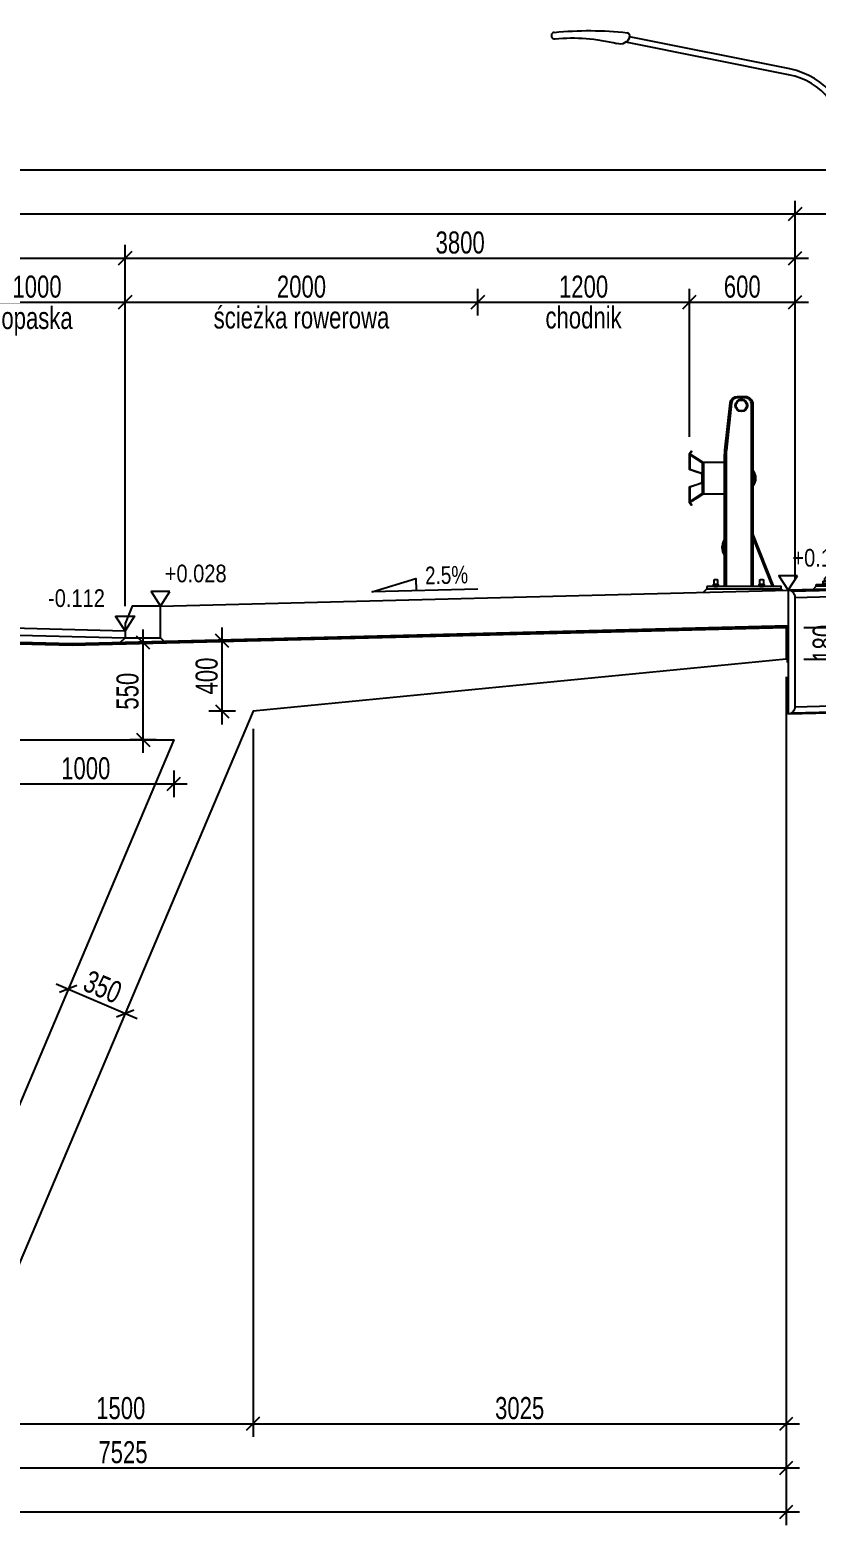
# Model space of a CAD drawing. Header units: metres. Extents: x -15 to 43, y -82 to 57.
# Drawn here: x 3.96 to 8.42, y -50.18 to -41.71 of the extents above; entities that cross this region are included whole.
import ezdxf
from ezdxf.enums import TextEntityAlignment as Align

# ---------------------------------------------------------------- set-up
doc = ezdxf.new("R2010")
doc.units = ezdxf.units.M
doc.header["$MEASUREMENT"] = 0
doc.linetypes.add('HIDDEN', pattern=[0.375, 0.25, -0.125])
for name, color, linetype in [('AII_M_bariery', 8, 'Continuous'), ('AII_M_izolacja', 8, 'Continuous'), ('AII_M_konstrukcja beton', 3, 'Continuous'), ('AII_M_krawężnik', 9, 'Continuous'), ('AII_M_nawierzchnia', 9, 'Continuous'), ('AII_M_wymiary', 9, 'Continuous'), ('AII_M_wyposażenie', 8, 'Continuous')]:
    doc.layers.add(name, color=color, linetype=linetype)
doc.layers.add('AII_M_koty wysokościowe', color=1, linetype='Continuous', lineweight=18)
doc.styles.add('AII_norm.', font='CDMSIMPL.shx', dxfattribs={"width": 0.75, "bigfont": 'CDMBIGPL.shx'})
doc.styles.add('CDMSTYLE', font='CDMSIMPL.shx', dxfattribs={"width": 0.7, "bigfont": 'CDMBIGPL.shx'})
doc.dimstyles.new('A2_M50MM', dxfattribs={"dimscale": 0.05, "dimtxt": 2.5, "dimasz": 1.5, "dimexe": 1.5, "dimexo": 2, "dimgap": 0.5, "dimtad": 1, "dimdec": 0, "dimlfac": 1000, "dimrnd": 5, "dimzin": 9, "dimtxsty": 'AII_norm.', "dimblk": 'OBLIQUE', "dimcen": 2.5, "dimdle": 1.5, "dimclrd": 256, "dimclre": 256, "dimclrt": 1, "dimadec": 1, "dimazin": 2, "dimtfac": 1, "dimtdec": 0, "dimtix": 1, "dimtmove": 1, "dimatfit": 3, "dimfxl": 1, "dimtvp": 1, "dimtfillclr": 256, "dimtolj": 1, "dimtzin": 0, "dimarcsym": 0})

# ---------------------------------------------------------------- blocks, each defined once
blk = doc.blocks.new('Deska_0.7')
at = {"layer": 'AII_M_wyposażenie', "color": 0, "linetype": 'ByBlock', "lineweight": -2}
blk.add_lwpolyline([(0, 0), (0, -0.7, 0.414214), (0.04, -0.66), (0.04, -0.04, 0.414214)], format="xyb", close=True, dxfattribs=at)
blk = doc.blocks.new('Barieroporęcz_1.1')
at = {"layer": 'AII_M_bariery', "color": 0, "linetype": 'ByBlock', "lineweight": -2}
for p, q in [((-0.23, 0.5366), (-0.23, 0.7166)), ((-0.23, 0.7166), (-0.11, 0.7166)), ((-0.11, 0.7166), (-0.11, 0.5366)), ((0.0522, 0.6687), (0.05, 0.6666)), ((-0.11, 0.5366), (-0.23, 0.5366)), ((-0.1122, 0.2751), (-0.11, 0.273)), ((0.17, 0.013), (0.05, 0.313)), ((0.1614, 0.013), (0.05, 0.2915)), ((-0.17, 0.013), (-0.15, 0.013)), ((0.09, 0.013), (0.11, 0.013))]:
    blk.add_line(p, q, dxfattribs=at)
for points in [[(-0.11, 0.013), (-0.11, 0.7514, -0.028091), (-0.1081, 0.785), (-0.0795, 1.0534, -0.371293), (-0.037, 1.09), (0.007, 1.09, -0.414214), (0.05, 1.047), (0.05, 0.013)], [(0.042, 0.013), (0.042, 1.047, 0.414214), (0.007, 1.082), (-0.037, 1.082, 0.361555), (-0.0714, 1.0534), (-0.0716, 1.0525), (-0.1001, 0.7845, 0.028091), (-0.102, 0.7509), (-0.102, 0.013)], [(-0.31, 0.4914), (-0.31, 0.5166), (-0.31, 0.5732, -0.324981), (-0.3052, 0.5798), (-0.2681, 0.5918), (-0.2428, 0.6, 0.324981), (-0.238, 0.6067), (-0.238, 0.6266), (-0.238, 0.6465, 0.324981), (-0.2428, 0.6532), (-0.2737, 0.6632), (-0.3052, 0.6734, -0.324981), (-0.31, 0.6801), (-0.31, 0.7043), (-0.31, 0.7618, -0.15172), (-0.3088, 0.7658), (-0.299, 0.78), (-0.2965, 0.7783), (-0.3058, 0.7649, 0.15172), (-0.307, 0.7609), (-0.307, 0.7043), (-0.307, 0.6823, 0.324981), (-0.3022, 0.6756), (-0.2737, 0.6664), (-0.2398, 0.6554, -0.324981), (-0.235, 0.6487), (-0.235, 0.6266), (-0.235, 0.6045, -0.324981), (-0.2398, 0.5979), (-0.2681, 0.5887), (-0.3022, 0.5776, 0.324981), (-0.307, 0.571), (-0.307, 0.5166), (-0.307, 0.4923, 0.15172), (-0.3058, 0.4884), (-0.2965, 0.4749), (-0.299, 0.4732), (-0.3088, 0.4874, -0.15172), (-0.31, 0.4914, 0.15172), (-0.3088, 0.4874)], [(0.0522, 0.6687, -0.305469), (0.0521, 0.5845), (0.05, 0.5866, 0.3), (0.05, 0.6666)], [(-0.1122, 0.2751, 0.305469), (-0.1121, 0.1908), (-0.11, 0.193, -0.3), (-0.11, 0.273, -0.425)]]:
    blk.add_lwpolyline(points, format="xyb", dxfattribs=at)
blk.add_lwpolyline([(-0.2586, 0.5258), (-0.2382, 0.5392, 0.252386), (-0.235, 0.5451), (-0.235, 0.6017), (-0.235, 0.7081, 0.252386), (-0.2382, 0.714), (-0.2653, 0.7319), (-0.3037, 0.7572), (-0.301, 0.7613), (-0.2653, 0.7378), (-0.2332, 0.7167, -0.252386), (-0.23, 0.7108), (-0.23, 0.6017), (-0.23, 0.5424, -0.252386), (-0.2332, 0.5365), (-0.2586, 0.5198), (-0.301, 0.4919), (-0.3037, 0.4961)], format="xyb", close=True, dxfattribs=at)
for points in [[(-0.21, 0.013), (-0.21, 0), (0.21, 0), (0.21, 0.013)], [(-0.1462, 0.013), (-0.1739, 0.013), (-0.1739, 0.0245), (-0.1462, 0.0245)], [(-0.17, 0.0245), (-0.17, 0.05), (-0.167, 0.053), (-0.153, 0.053), (-0.15, 0.05), (-0.15, 0.0245)], [(0.1138, 0.013), (0.0862, 0.013), (0.0862, 0.0245), (0.1138, 0.0245)], [(0.09, 0.0245), (0.09, 0.05), (0.093, 0.053), (0.107, 0.053), (0.11, 0.05), (0.11, 0.0245)]]:
    blk.add_lwpolyline(points, close=True, dxfattribs=at)
for radius in [0.035, 0.03]:
    blk.add_circle((-0.015, 1.039), radius, dxfattribs=at)
blk = doc.blocks.new('Latarnia_0.7_2.5')
at = {"layer": 'AII_M_wyposażenie', "color": 0, "linetype": 'ByBlock', "lineweight": -2, "ltscale": 5, "extrusion": (0, 0, -1)}
for p, q in [((0.0096, 2.9559), (-0.899, 3.1373)), ((0.0031, 2.9233), (-0.9197, 3.1078)), ((0.3239, 2.1455), (0.3239, 2.5319)), ((0.3572, 2.1444), (0.3572, 2.5319)), ((0.3152, 2.1354), (0.3239, 2.1455)), ((0.3648, 2.1354), (0.3572, 2.1444))]:
    blk.add_line(p, q, dxfattribs=at)
at = {"layer": 'AII_M_wyposażenie', "color": 0, "linetype": 'ByBlock', "lineweight": -2, "ltscale": 5}
for p, q in [((0.3029, 1.3597), (0.3095, 2.069)), ((0.3095, 2.069), (0.3189, 2.069)), ((0.3189, 2.0907), (0.3189, 2.069)), ((0.362, 2.0907), (0.362, 2.069)), ((0.362, 2.069), (0.3713, 2.069)), ((0.3779, 1.3597), (0.3713, 2.069)), ((0.2402, 0.0526), (0.2546, 1.3402)), ((0.4398, 0.0526), (0.4255, 1.3402)), ((0.4375, 0.033), (0.2425, 0.033))]:
    blk.add_line(p, q, dxfattribs=at)
at = {"layer": 'AII_M_wyposażenie', "color": 0, "linetype": 'ByBlock', "lineweight": -2, "ltscale": 0.2}
for p, q in [((0.4445, 1.3597), (0.23, 1.3597)), ((0.4445, 1.3402), (0.23, 1.3402))]:
    blk.add_line(p, q, dxfattribs=at)
at = {"layer": 'AII_M_wyposażenie', "color": 0, "linetype": 'ByBlock', "lineweight": -2}
for p, q in [((0.1946, 0.0331), (0.1947, 0.0364)), ((0.2453, 0.0363), (0.1947, 0.0364)), ((0.1975, 0.0527), (0.1975, 0.0364)), ((0.1975, 0.0527), (0.2426, 0.0526)), ((0.2129, 0.0734), (0.208, 0.0684)), ((0.208, 0.0527), (0.208, 0.0684)), ((0.2272, 0.0733), (0.2129, 0.0734)), ((0.232, 0.0685), (0.2272, 0.0733)), ((0.232, 0.0527), (0.232, 0.0685)), ((0.2425, 0.0363), (0.2426, 0.0526)), ((0.2453, 0.033), (0.2453, 0.0363)), ((0.4347, 0.0363), (0.4854, 0.0364)), ((0.4347, 0.033), (0.4347, 0.0363)), ((0.4825, 0.0527), (0.4375, 0.0526)), ((0.4375, 0.0363), (0.4375, 0.0526)), ((0.448, 0.0685), (0.4529, 0.0733)), ((0.448, 0.0527), (0.448, 0.0685)), ((0.4529, 0.0733), (0.4671, 0.0734)), ((0.4671, 0.0734), (0.472, 0.0684)), ((0.472, 0.0527), (0.472, 0.0684)), ((0.4825, 0.0527), (0.4826, 0.0364)), ((0.4854, 0.0331), (0.4854, 0.0364))]:
    blk.add_line(p, q, dxfattribs=at)
blk.add_lwpolyline([(0, -0.7), (0.55, -0.6862, 0.414214), (0.59, -0.6462), (0.59, -0.0262, 0.414214), (0.55, 0.0138), (0, 0)], format="xyb", dxfattribs=at)
for points in [[(0.02, -0.0053), (0.57, 0.0084)], [(0.16, 0.023), (0.1405, 0.0035)], [(0.52, 0.023), (0.5298, 0.0132)], [(0.04, -0.04), (0.59, -0.0262)], [(0.02, -0.6947), (0.57, -0.6809)]]:
    blk.add_lwpolyline(points, dxfattribs=at)
blk.add_lwpolyline([(0.16, 0.033), (0.52, 0.033), (0.52, 0.023), (0.16, 0.023)], close=True, dxfattribs=at)
at = {"layer": 'AII_M_wyposażenie', "color": 0, "linetype": 'ByBlock', "lineweight": -2, "elevation": 0}
blk.add_lwpolyline([(0.04, -0.66), (0.59, -0.6463)], dxfattribs=at)
at = {"layer": 'AII_M_wyposażenie', "color": 0, "linetype": 'ByBlock', "lineweight": -2, "ltscale": 5}
for centre in [(0.3243, 2.1129), (0.3562, 2.1129)]:
    blk.add_circle(centre, 0.00534, dxfattribs=at)
for centre, radius, start, end in [((-1.3244, 3.1447), 0.0185, 95.82762, 277.05436), ((-0.9175, 3.1428), 0.0193, 343.58227, 72.98255), ((-0.0751, 2.5319), 0.3991, 0, 78.69007), ((-0.0751, 2.5319), 0.4323, 0, 78.69007)]:
    blk.add_arc(centre, radius, start, end, dxfattribs=at)
at = {"layer": 'AII_M_wyposażenie', "color": 0, "linetype": 'ByBlock', "lineweight": -2, "ltscale": 5, "extrusion": (0, 0, -1)}
for centre, radius, start, end in [((1.1282, 1.2101), 1.963, 84.20728, 96.32575), ((1.2211, 2.131), 1.0004, 84.20647, 104.44996), ((0.9533, 3.1535), 0.0567, 196.58536, 288.70648)]:
    blk.add_arc(centre, radius, start, end, dxfattribs=at)
at = {"layer": 'AII_M_wyposażenie', "color": 0, "linetype": 'ByBlock', "lineweight": -2, "ltscale": 5}
for points in [[(0.3152, 2.1354), (0.3648, 2.1354), (0.3648, 2.0907), (0.3152, 2.0907)], [(0.2975, 0.933), (0.3825, 0.933), (0.3825, 0.533), (0.2975, 0.533)]]:
    blk.add_3dface(points, dxfattribs=at)
blk = doc.blocks.new('Spadek')
at = {"layer": 'AII_M_wymiary', "color": 0}
blk.add_lwpolyline([(-0.2999, 0), (0.2999, 0), (0.0499, 0.07), (0.0499, 0.07), (0.0499, 0)], dxfattribs=at)
at = {"layer": 'AII_M_wymiary', "color": 1, "style": 'CDMSTYLE', "width": 0.8}
blk.add_attdef('SP', text='', height=0.1, rotation=360, dxfattribs=at).set_placement((-0.125, 0.035), align=Align.CENTER)
blk = doc.blocks.new('_OBLIQUE')
at = {"color": 0, "linetype": 'ByBlock'}
blk.add_line((-0.5, -0.5), (0.5, 0.5), dxfattribs=at)
blk = doc.blocks.new('*D8395')
at = {"layer": 'AII_M_wymiary', "lineweight": -2, "transparency": 16777216}
for p, q in [((3.5, -43.325), (3.5, -43.175)), ((4.5, -44.9725), (4.5, -43.175)), ((3.425, -43.25), (4.575, -43.25))]:
    blk.add_line(p, q, dxfattribs=at)
at = {"layer": 'Defpoints', "color": 0, "lineweight": 25, "transparency": 16777216}
for p in [(4.5, -43.25), (3.5, -43.425), (4.5, -45.0725)]:
    blk.add_point(p, dxfattribs=at)
at = {"layer": 'AII_M_wymiary', "lineweight": -2, "transparency": 16777216, "xscale": 0.07500000000000001, "yscale": 0.07500000000000001, "zscale": 0.07500000000000001, "rotation": 180}
blk.add_blockref('_OBLIQUE', (3.5, -43.25), dxfattribs=at)
at = {"layer": 'AII_M_wymiary', "lineweight": -2, "transparency": 16777216, "xscale": 0.07500000000000001, "yscale": 0.07500000000000001, "zscale": 0.07500000000000001}
blk.add_blockref('_OBLIQUE', (4.5, -43.25), dxfattribs=at)
at = {"layer": 'AII_M_wymiary', "color": 1, "lineweight": 25, "transparency": 16777216, "char_height": 0.125, "attachment_point": 5, "style": 'AII_norm.'}
for s, insert in [('\\A1;1000', (4, -43.1625)), ('\\A1;opaska', (4, -43.3583))]:
    blk.add_mtext(s, dxfattribs=dict(at, insert=insert))
blk = doc.blocks.new('*D8400')
at = {"layer": 'AII_M_wymiary', "lineweight": -2, "transparency": 16777216}
for p, q in [((4.5, -44.9725), (4.5, -43.175)), ((6.5, -43.325), (6.5, -43.175)), ((4.425, -43.25), (6.575, -43.25))]:
    blk.add_line(p, q, dxfattribs=at)
at = {"layer": 'Defpoints', "color": 0, "lineweight": 25, "transparency": 16777216}
for p in [(6.5, -43.25), (6.5, -43.425), (4.5, -45.0725)]:
    blk.add_point(p, dxfattribs=at)
at = {"layer": 'AII_M_wymiary', "lineweight": -2, "transparency": 16777216, "xscale": 0.07500000000000001, "yscale": 0.07500000000000001, "zscale": 0.07500000000000001, "rotation": 180}
blk.add_blockref('_OBLIQUE', (4.5, -43.25), dxfattribs=at)
at = {"layer": 'AII_M_wymiary', "lineweight": -2, "transparency": 16777216, "xscale": 0.07500000000000001, "yscale": 0.07500000000000001, "zscale": 0.07500000000000001}
blk.add_blockref('_OBLIQUE', (6.5, -43.25), dxfattribs=at)
at = {"layer": 'AII_M_wymiary', "color": 1, "lineweight": 25, "transparency": 16777216, "char_height": 0.125, "attachment_point": 5, "style": 'AII_norm.'}
for s, insert in [('\\A1;2000', (5.5, -43.1625)), ('\\A1;ścieżka rowerowa', (5.5, -43.3375))]:
    blk.add_mtext(s, dxfattribs=dict(at, insert=insert))
blk = doc.blocks.new('*D8401')
at = {"layer": 'AII_M_wymiary', "lineweight": -2, "transparency": 16777216}
for p, q in [((6.5, -43.325), (6.5, -43.175)), ((7.7, -44.0127), (7.7, -43.175)), ((6.425, -43.25), (7.775, -43.25))]:
    blk.add_line(p, q, dxfattribs=at)
at = {"layer": 'Defpoints', "color": 0, "lineweight": 25, "transparency": 16777216}
for p in [(7.7, -43.25), (6.5, -43.425), (7.7, -44.1127)]:
    blk.add_point(p, dxfattribs=at)
at = {"layer": 'AII_M_wymiary', "lineweight": -2, "transparency": 16777216, "xscale": 0.07500000000000001, "yscale": 0.07500000000000001, "zscale": 0.07500000000000001, "rotation": 180}
blk.add_blockref('_OBLIQUE', (6.5, -43.25), dxfattribs=at)
at = {"layer": 'AII_M_wymiary', "lineweight": -2, "transparency": 16777216, "xscale": 0.07500000000000001, "yscale": 0.07500000000000001, "zscale": 0.07500000000000001}
blk.add_blockref('_OBLIQUE', (7.7, -43.25), dxfattribs=at)
at = {"layer": 'AII_M_wymiary', "color": 1, "lineweight": 25, "transparency": 16777216, "char_height": 0.125, "attachment_point": 5, "style": 'AII_norm.'}
for s, insert in [('\\A1;1200', (7.1, -43.1625)), ('\\A1;chodnik', (7.1, -43.3375))]:
    blk.add_mtext(s, dxfattribs=dict(at, insert=insert))
blk = doc.blocks.new('*D8402')
at = {"layer": 'AII_M_wymiary', "lineweight": -2, "transparency": 16777216}
for p, q in [((7.7, -44.0127), (7.7, -43.175)), ((8.3, -44.8235), (8.3, -43.175)), ((7.625, -43.25), (8.375, -43.25))]:
    blk.add_line(p, q, dxfattribs=at)
at = {"layer": 'Defpoints', "color": 0, "lineweight": 25, "transparency": 16777216}
for p in [(8.3, -43.25), (7.7, -44.1127), (8.3, -44.9235)]:
    blk.add_point(p, dxfattribs=at)
at = {"layer": 'AII_M_wymiary', "lineweight": -2, "transparency": 16777216, "xscale": 0.07500000000000001, "yscale": 0.07500000000000001, "zscale": 0.07500000000000001, "rotation": 180}
blk.add_blockref('_OBLIQUE', (7.7, -43.25), dxfattribs=at)
at = {"layer": 'AII_M_wymiary', "lineweight": -2, "transparency": 16777216, "xscale": 0.07500000000000001, "yscale": 0.07500000000000001, "zscale": 0.07500000000000001}
blk.add_blockref('_OBLIQUE', (8.3, -43.25), dxfattribs=at)
at = {"layer": 'AII_M_wymiary', "color": 1, "lineweight": 25, "transparency": 16777216, "insert": (8, -43.1625), "char_height": 0.125, "attachment_point": 5, "style": 'AII_norm.'}
blk.add_mtext('\\A1;600', dxfattribs=at)
blk = doc.blocks.new('*D8404')
at = {"layer": 'AII_M_wymiary', "lineweight": -2, "transparency": 16777216}
for p, q in [((-4.5, -44.9725), (-4.5, -42.925)), ((4.5, -44.9725), (4.5, -42.925)), ((-4.575, -43), (4.575, -43))]:
    blk.add_line(p, q, dxfattribs=at)
at = {"layer": 'Defpoints', "color": 0, "lineweight": 25, "transparency": 16777216}
for p in [(4.5, -43), (-4.5, -45.0725), (4.5, -45.0725)]:
    blk.add_point(p, dxfattribs=at)
at = {"layer": 'AII_M_wymiary', "lineweight": -2, "transparency": 16777216, "xscale": 0.07500000000000001, "yscale": 0.07500000000000001, "zscale": 0.07500000000000001, "rotation": 180}
blk.add_blockref('_OBLIQUE', (-4.5, -43), dxfattribs=at)
at = {"layer": 'AII_M_wymiary', "lineweight": -2, "transparency": 16777216, "xscale": 0.07500000000000001, "yscale": 0.07500000000000001, "zscale": 0.07500000000000001}
blk.add_blockref('_OBLIQUE', (4.5, -43), dxfattribs=at)
at = {"layer": 'AII_M_wymiary', "color": 1, "lineweight": 25, "transparency": 16777216, "insert": (0, -42.9125), "char_height": 0.125, "attachment_point": 5, "style": 'AII_norm.'}
blk.add_mtext('\\A1;9000', dxfattribs=at)
blk = doc.blocks.new('*D8405')
at = {"layer": 'AII_M_wymiary', "lineweight": -2, "transparency": 16777216}
for p, q in [((4.5, -44.9725), (4.5, -42.925)), ((8.3, -44.8235), (8.3, -42.925)), ((4.425, -43), (8.375, -43))]:
    blk.add_line(p, q, dxfattribs=at)
at = {"layer": 'Defpoints', "color": 0, "lineweight": 25, "transparency": 16777216}
for p in [(8.3, -43), (8.3, -44.9235), (4.5, -45.0725)]:
    blk.add_point(p, dxfattribs=at)
at = {"layer": 'AII_M_wymiary', "lineweight": -2, "transparency": 16777216, "xscale": 0.07500000000000001, "yscale": 0.07500000000000001, "zscale": 0.07500000000000001, "rotation": 180}
blk.add_blockref('_OBLIQUE', (4.5, -43), dxfattribs=at)
at = {"layer": 'AII_M_wymiary', "lineweight": -2, "transparency": 16777216, "xscale": 0.07500000000000001, "yscale": 0.07500000000000001, "zscale": 0.07500000000000001}
blk.add_blockref('_OBLIQUE', (8.3, -43), dxfattribs=at)
at = {"layer": 'AII_M_wymiary', "color": 1, "lineweight": 25, "transparency": 16777216, "insert": (6.4, -42.9125), "char_height": 0.125, "attachment_point": 5, "style": 'AII_norm.'}
blk.add_mtext('\\A1;3800', dxfattribs=at)
blk = doc.blocks.new('*D8406')
at = {"layer": 'AII_M_wymiary', "lineweight": -2, "transparency": 16777216}
for p, q in [((-6.85, -44.8281), (-6.85, -42.675)), ((8.3, -44.8235), (8.3, -42.675)), ((-6.925, -42.75), (8.375, -42.75))]:
    blk.add_line(p, q, dxfattribs=at)
at = {"layer": 'Defpoints', "color": 0, "lineweight": 25, "transparency": 16777216}
for p in [(8.3, -42.75), (8.3, -44.9235), (-6.85, -44.9281)]:
    blk.add_point(p, dxfattribs=at)
at = {"layer": 'AII_M_wymiary', "lineweight": -2, "transparency": 16777216, "xscale": 0.07500000000000001, "yscale": 0.07500000000000001, "zscale": 0.07500000000000001, "rotation": 180}
blk.add_blockref('_OBLIQUE', (-6.85, -42.75), dxfattribs=at)
at = {"layer": 'AII_M_wymiary', "lineweight": -2, "transparency": 16777216, "xscale": 0.07500000000000001, "yscale": 0.07500000000000001, "zscale": 0.07500000000000001}
blk.add_blockref('_OBLIQUE', (8.3, -42.75), dxfattribs=at)
at = {"layer": 'AII_M_wymiary', "color": 1, "lineweight": 25, "transparency": 16777216, "insert": (0.725, -42.6625), "char_height": 0.125, "attachment_point": 5, "style": 'AII_norm.'}
blk.add_mtext('\\A1;15150', dxfattribs=at)
blk = doc.blocks.new('*D8408')
at = {"layer": 'AII_M_wymiary', "lineweight": -2, "transparency": 16777216}
for p, q in [((8.3, -44.8235), (8.3, -42.675)), ((8.85, -44.80975), (8.85, -42.675)), ((8.225, -42.75), (8.925, -42.75))]:
    blk.add_line(p, q, dxfattribs=at)
at = {"layer": 'Defpoints', "color": 0, "lineweight": 25, "transparency": 16777216}
for p in [(8.85, -42.75), (8.3, -44.9235), (8.85, -44.90975)]:
    blk.add_point(p, dxfattribs=at)
at = {"layer": 'AII_M_wymiary', "lineweight": -2, "transparency": 16777216, "xscale": 0.07500000000000001, "yscale": 0.07500000000000001, "zscale": 0.07500000000000001, "rotation": 180}
blk.add_blockref('_OBLIQUE', (8.3, -42.75), dxfattribs=at)
at = {"layer": 'AII_M_wymiary', "lineweight": -2, "transparency": 16777216, "xscale": 0.07500000000000001, "yscale": 0.07500000000000001, "zscale": 0.07500000000000001}
blk.add_blockref('_OBLIQUE', (8.85, -42.75), dxfattribs=at)
at = {"layer": 'AII_M_wymiary', "color": 1, "lineweight": 25, "transparency": 16777216, "insert": (8.575, -42.6625), "char_height": 0.125, "attachment_point": 5, "style": 'AII_norm.'}
blk.add_mtext('\\A1;550', dxfattribs=at)
blk = doc.blocks.new('*D8409')
at = {"layer": 'AII_M_wymiary', "lineweight": -2, "transparency": 16777216}
for p, q in [((-7.4, -44.8061), (-7.4, -42.425)), ((8.85, -44.80975), (8.85, -42.425)), ((-7.475, -42.5), (8.925, -42.5))]:
    blk.add_line(p, q, dxfattribs=at)
at = {"layer": 'Defpoints', "color": 0, "lineweight": 25, "transparency": 16777216}
for p in [(8.85, -42.5), (-7.4, -44.9061), (8.85, -44.90975)]:
    blk.add_point(p, dxfattribs=at)
at = {"layer": 'AII_M_wymiary', "lineweight": -2, "transparency": 16777216, "xscale": 0.07500000000000001, "yscale": 0.07500000000000001, "zscale": 0.07500000000000001, "rotation": 180}
blk.add_blockref('_OBLIQUE', (-7.4, -42.5), dxfattribs=at)
at = {"layer": 'AII_M_wymiary', "lineweight": -2, "transparency": 16777216, "xscale": 0.07500000000000001, "yscale": 0.07500000000000001, "zscale": 0.07500000000000001}
blk.add_blockref('_OBLIQUE', (8.85, -42.5), dxfattribs=at)
at = {"layer": 'AII_M_wymiary', "color": 1, "lineweight": 25, "transparency": 16777216, "insert": (0.725, -42.4125), "char_height": 0.125, "attachment_point": 5, "style": 'AII_norm.'}
blk.add_mtext('\\A1;16250', dxfattribs=at)
blk = doc.blocks.new('00kota3')
at = {"layer": 'AII_M_koty wysokościowe', "color": 0, "linetype": 'Continuous', "lineweight": -2}
blk.add_lwpolyline([(1.08, 1.66), (-1.04, 1.66), (0, 0)], close=True, dxfattribs=at)
at = {"layer": 'AII_M_koty wysokościowe', "color": 0, "linetype": 'Continuous', "lineweight": -2, "style": 'CDMSTYLE', "width": 0.85}
blk.add_attdef('%%P000.000', (0.49, 2.69), '', height=2, dxfattribs=at)
blk = doc.blocks.new('*D8416')
at = {"layer": 'AII_M_wymiary', "lineweight": -2, "transparency": 16777216}
for p, q in [((5.225, -45.669375), (5.225, -49.683125)), ((3.725, -49.208125), (3.725, -49.683125)), ((3.65, -49.608125), (5.3, -49.608125))]:
    blk.add_line(p, q, dxfattribs=at)
at = {"layer": 'Defpoints', "color": 0, "lineweight": 25, "transparency": 16777216}
for p in [(5.225, -45.569375), (3.725, -49.108125), (5.225, -49.608125)]:
    blk.add_point(p, dxfattribs=at)
at = {"layer": 'AII_M_wymiary', "lineweight": -2, "transparency": 16777216, "xscale": 0.07500000000000001, "yscale": 0.07500000000000001, "zscale": 0.07500000000000001, "rotation": 180}
blk.add_blockref('_OBLIQUE', (3.725, -49.608125), dxfattribs=at)
at = {"layer": 'AII_M_wymiary', "lineweight": -2, "transparency": 16777216, "xscale": 0.07500000000000001, "yscale": 0.07500000000000001, "zscale": 0.07500000000000001}
blk.add_blockref('_OBLIQUE', (5.225, -49.608125), dxfattribs=at)
at = {"layer": 'AII_M_wymiary', "color": 1, "lineweight": 25, "transparency": 16777216, "insert": (4.475, -49.520625), "char_height": 0.125, "attachment_point": 5, "style": 'AII_norm.'}
blk.add_mtext('\\A1;1500', dxfattribs=at)
blk = doc.blocks.new('*D8417')
at = {"layer": 'AII_M_wymiary', "lineweight": -2, "transparency": 16777216}
for p, q in [((8.25, -45.37375), (8.25, -49.683125)), ((5.225, -45.669375), (5.225, -49.683125)), ((5.15, -49.608125), (8.325, -49.608125))]:
    blk.add_line(p, q, dxfattribs=at)
at = {"layer": 'Defpoints', "color": 0, "lineweight": 25, "transparency": 16777216}
for p in [(8.25, -45.27375), (5.225, -45.569375), (8.25, -49.608125)]:
    blk.add_point(p, dxfattribs=at)
at = {"layer": 'AII_M_wymiary', "lineweight": -2, "transparency": 16777216, "xscale": 0.07500000000000001, "yscale": 0.07500000000000001, "zscale": 0.07500000000000001, "rotation": 180}
blk.add_blockref('_OBLIQUE', (5.225, -49.608125), dxfattribs=at)
at = {"layer": 'AII_M_wymiary', "lineweight": -2, "transparency": 16777216, "xscale": 0.07500000000000001, "yscale": 0.07500000000000001, "zscale": 0.07500000000000001}
blk.add_blockref('_OBLIQUE', (8.25, -49.608125), dxfattribs=at)
at = {"layer": 'AII_M_wymiary', "color": 1, "lineweight": 25, "transparency": 16777216, "insert": (6.7375, -49.520625), "char_height": 0.125, "attachment_point": 5, "style": 'AII_norm.'}
blk.add_mtext('\\A1;3025', dxfattribs=at)
blk = doc.blocks.new('*D8419')
at = {"layer": 'AII_M_wymiary', "lineweight": -2, "transparency": 16777216}
for p, q in [((8.25, -45.62375), (8.25, -49.933125)), ((0.725, -49.783125), (0.725, -49.933125)), ((0.65, -49.858125), (8.325, -49.858125))]:
    blk.add_line(p, q, dxfattribs=at)
at = {"layer": 'Defpoints', "color": 0, "lineweight": 25, "transparency": 16777216}
for p in [(8.25, -45.27375), (0.725, -49.433125), (8.25, -49.858125)]:
    blk.add_point(p, dxfattribs=at)
at = {"layer": 'AII_M_wymiary', "lineweight": -2, "transparency": 16777216, "xscale": 0.07500000000000001, "yscale": 0.07500000000000001, "zscale": 0.07500000000000001, "rotation": 180}
blk.add_blockref('_OBLIQUE', (0.725, -49.858125), dxfattribs=at)
at = {"layer": 'AII_M_wymiary', "lineweight": -2, "transparency": 16777216, "xscale": 0.07500000000000001, "yscale": 0.07500000000000001, "zscale": 0.07500000000000001}
blk.add_blockref('_OBLIQUE', (8.25, -49.858125), dxfattribs=at)
at = {"layer": 'AII_M_wymiary', "color": 1, "lineweight": 25, "transparency": 16777216, "insert": (4.4875, -49.770625), "char_height": 0.125, "attachment_point": 5, "style": 'AII_norm.'}
blk.add_mtext('\\A1;7525', dxfattribs=at)
blk = doc.blocks.new('*D8420')
at = {"layer": 'AII_M_wymiary', "lineweight": -2, "transparency": 16777216}
for p, q in [((-6.8, -45.371), (-6.8, -50.183125)), ((8.25, -45.37375), (8.25, -50.183125)), ((-6.875, -50.108125), (8.325, -50.108125))]:
    blk.add_line(p, q, dxfattribs=at)
at = {"layer": 'Defpoints', "color": 0, "lineweight": 25, "transparency": 16777216}
for p in [(-6.8, -45.271), (8.25, -45.27375), (8.25, -50.108125)]:
    blk.add_point(p, dxfattribs=at)
at = {"layer": 'AII_M_wymiary', "lineweight": -2, "transparency": 16777216, "xscale": 0.07500000000000001, "yscale": 0.07500000000000001, "zscale": 0.07500000000000001, "rotation": 180}
blk.add_blockref('_OBLIQUE', (-6.8, -50.108125), dxfattribs=at)
at = {"layer": 'AII_M_wymiary', "lineweight": -2, "transparency": 16777216, "xscale": 0.07500000000000001, "yscale": 0.07500000000000001, "zscale": 0.07500000000000001}
blk.add_blockref('_OBLIQUE', (8.25, -50.108125), dxfattribs=at)
at = {"layer": 'AII_M_wymiary', "color": 1, "lineweight": 25, "transparency": 16777216, "insert": (0.725, -50.020625), "char_height": 0.125, "attachment_point": 5, "style": 'AII_norm.'}
blk.add_mtext('\\A1;15050', dxfattribs=at)
blk = doc.blocks.new('*D8427')
at = {"layer": 'AII_M_wymiary', "lineweight": -2, "transparency": 16777216}
for p, q in [((3.7765, -45.9056), (3.7765, -46.0556)), ((4.7765, -45.9056), (4.7765, -46.0556)), ((3.7015, -45.9806), (4.8515, -45.9806))]:
    blk.add_line(p, q, dxfattribs=at)
at = {"layer": 'Defpoints', "color": 0, "lineweight": 25, "transparency": 16777216}
for p in [(3.7765, -45.7306), (4.7765, -45.7306), (4.7765, -45.9806)]:
    blk.add_point(p, dxfattribs=at)
at = {"layer": 'AII_M_wymiary', "lineweight": -2, "transparency": 16777216, "xscale": 0.07500000000000001, "yscale": 0.07500000000000001, "zscale": 0.07500000000000001, "rotation": 180}
blk.add_blockref('_OBLIQUE', (3.7765, -45.9806), dxfattribs=at)
at = {"layer": 'AII_M_wymiary', "lineweight": -2, "transparency": 16777216, "xscale": 0.07500000000000001, "yscale": 0.07500000000000001, "zscale": 0.07500000000000001}
blk.add_blockref('_OBLIQUE', (4.7765, -45.9806), dxfattribs=at)
at = {"layer": 'AII_M_wymiary', "color": 1, "lineweight": 25, "transparency": 16777216, "insert": (4.2765, -45.8931), "char_height": 0.125, "attachment_point": 5, "style": 'AII_norm.'}
blk.add_mtext('\\A1;1000', dxfattribs=at)
blk = doc.blocks.new('*D8430')
at = {"layer": 'AII_M_wymiary', "lineweight": -2, "transparency": 16777216}
for p, q in [((8.35, -45.09375), (8.625, -45.09375)), ((8.55, -45.09375), (8.55, -45.01875)), ((8.55, -45.27375), (8.55, -45.09375)), ((8.35, -45.27375), (8.625, -45.27375)), ((8.55, -45.27375), (8.55, -45.34875))]:
    blk.add_line(p, q, dxfattribs=at)
at = {"layer": 'Defpoints', "color": 0, "lineweight": 25, "transparency": 16777216}
for p in [(8.25, -45.09375), (8.55, -45.09375), (8.25, -45.27375)]:
    blk.add_point(p, dxfattribs=at)
at = {"layer": 'AII_M_wymiary', "lineweight": -2, "transparency": 16777216, "xscale": 0.07500000000000001, "yscale": 0.07500000000000001, "zscale": 0.07500000000000001}
for p, rotation in [((8.55, -45.09375), 270), ((8.55, -45.27375), 90)]:
    blk.add_blockref('_OBLIQUE', p, dxfattribs=dict(at, rotation=rotation))
at = {"layer": 'AII_M_wymiary', "color": 1, "lineweight": 25, "transparency": 16777216, "insert": (8.4625, -45.18375), "char_height": 0.125, "attachment_point": 5, "rotation": 90, "style": 'AII_norm.'}
blk.add_mtext('\\A1;180', dxfattribs=at)
blk = doc.blocks.new('*D8432')
at = {"layer": 'AII_M_wymiary', "lineweight": -2, "transparency": 16777216}
for p, q in [((5.05, -45.644375), (5.05, -45.094375)), ((5.125, -45.169375), (4.975, -45.169375)), ((5.125, -45.569375), (4.975, -45.569375))]:
    blk.add_line(p, q, dxfattribs=at)
at = {"layer": 'Defpoints', "color": 0, "lineweight": 25, "transparency": 16777216}
for p in [(5.05, -45.169375), (5.225, -45.169375), (5.225, -45.569375)]:
    blk.add_point(p, dxfattribs=at)
at = {"layer": 'AII_M_wymiary', "lineweight": -2, "transparency": 16777216, "xscale": 0.07500000000000001, "yscale": 0.07500000000000001, "zscale": 0.07500000000000001}
for p, rotation in [((5.05, -45.169375), 90), ((5.05, -45.569375), 270)]:
    blk.add_blockref('_OBLIQUE', p, dxfattribs=dict(at, rotation=rotation))
at = {"layer": 'AII_M_wymiary', "color": 1, "lineweight": 25, "transparency": 16777216, "insert": (4.9625, -45.369375), "char_height": 0.125, "attachment_point": 5, "rotation": 90, "style": 'AII_norm.'}
blk.add_mtext('\\A1;400', dxfattribs=at)
blk = doc.blocks.new('*D8437')
at = {"layer": 'AII_M_wymiary', "lineweight": -2, "transparency": 16777216}
for p, q in [((4.6765, -45.1806), (4.5265, -45.1806)), ((4.6015, -45.8056), (4.6015, -45.1056)), ((4.6765, -45.7306), (4.5265, -45.7306))]:
    blk.add_line(p, q, dxfattribs=at)
at = {"layer": 'Defpoints', "color": 0, "lineweight": 25, "transparency": 16777216}
for p in [(4.6015, -45.1806), (4.7765, -45.1806), (4.7765, -45.7306)]:
    blk.add_point(p, dxfattribs=at)
at = {"layer": 'AII_M_wymiary', "lineweight": -2, "transparency": 16777216, "xscale": 0.07500000000000001, "yscale": 0.07500000000000001, "zscale": 0.07500000000000001}
for p, rotation in [((4.6015, -45.1806), 90), ((4.6015, -45.7306), 270)]:
    blk.add_blockref('_OBLIQUE', p, dxfattribs=dict(at, rotation=rotation))
at = {"layer": 'AII_M_wymiary', "color": 1, "lineweight": 25, "transparency": 16777216, "insert": (4.514, -45.4556), "char_height": 0.125, "attachment_point": 5, "rotation": 90, "style": 'AII_norm.'}
blk.add_mtext('\\A1;550', dxfattribs=at)
blk = doc.blocks.new('*D8441')
at = {"layer": 'AII_M_wymiary', "lineweight": -2, "transparency": 16777216}
blk.add_line((4.1082, -47.1151), (4.5686, -47.3102), dxfattribs=at)
at = {"layer": 'Defpoints', "color": 0, "lineweight": 25, "transparency": 16777216}
for p in [(4.1773, -47.1444), (4.4995, -47.2809), (4.4995, -47.2809)]:
    blk.add_point(p, dxfattribs=at)
at = {"layer": 'AII_M_wymiary', "lineweight": -2, "transparency": 16777216, "xscale": 0.07500000000000001, "yscale": 0.07500000000000001, "zscale": 0.07500000000000001}
for p, rotation in [((4.1773, -47.1444), 157.0289569723735), ((4.4995, -47.2809), 337.0289569723735)]:
    blk.add_blockref('_OBLIQUE', p, dxfattribs=dict(at, rotation=rotation))
at = {"layer": 'AII_M_wymiary', "color": 1, "lineweight": 25, "transparency": 16777216, "insert": (4.3725, -47.1321), "char_height": 0.125, "attachment_point": 5, "rotation": 337.02896, "style": 'AII_norm.'}
blk.add_mtext('\\A1;350', dxfattribs=at)

msp = doc.modelspace()

# ---------------------------------------------------------------- linework, layer by layer
at = {"layer": 'AII_M_bariery', "color": 8, "lineweight": 25}
for points in [[(7.779, -44.8955), (7.8, -44.8745)], [(8.22, -44.8745), (8.2298, -44.8843)]]:
    msp.add_lwpolyline(points, dxfattribs=at)
at = {"layer": 'AII_M_izolacja', "lineweight": 25}
msp.add_lwpolyline([(-6.81, -45.0806), (-4.2, -45.185), (0, -45.08), (4.2, -45.185), (8.26, -45.0835)], dxfattribs=at)
at = {"layer": 'AII_M_izolacja', "linetype": 'HIDDEN', "lineweight": 25, "ltscale": 0.7, "const_width": 0.01, "flags": 128}
msp.add_lwpolyline([(-6.805, -45.291), (-6.805, -45.0858), (-4.2, -45.19), (0, -45.085), (4.2, -45.19), (8.255, -45.0886), (8.255, -45.2938)], dxfattribs=at)
at = {"layer": 'AII_M_konstrukcja beton', "lineweight": 25}
for points in [[(-6.8, -45.091), (-4.2, -45.195), (0, -45.09), (4.2, -45.195), (8.25, -45.0938), (8.25, -45.2737), (5.225, -45.5694), (3.725, -49.1081), (-2.275, -49.1081), (-3.775, -45.5844), (-6.8, -45.271)], [(-3.3354, -45.7234), (-2.3354, -45.7234), (-2.0854, -45.4921), (3.5265, -45.5282), (3.7765, -45.7306), (4.7765, -45.7306), (3.578, -48.5581), (2.578, -48.5581), (2.328, -48.7581), (-0.8787, -48.7581), (-1.1287, -48.5581), (-2.1287, -48.5581)]]:
    msp.add_lwpolyline(points, close=True, dxfattribs=at)
at = {"layer": 'AII_M_krawężnik', "lineweight": 25}
msp.add_lwpolyline([(4.5, -45.1525), (4.7, -45.1525), (4.7, -44.9725), (4.54, -44.9725), (4.5, -45.0725)], close=True, dxfattribs=at)
at = {"layer": 'AII_M_krawężnik', "color": 8, "lineweight": 25}
for points in [[(4.4744, -45.1781), (4.5, -45.1525)], [(4.7, -45.1525), (4.7195, -45.172)]]:
    msp.add_lwpolyline(points, dxfattribs=at)
at = {"layer": 'AII_M_nawierzchnia', "lineweight": 25}
for points in [[(4.7, -44.9725), (8.26, -44.8835)], [(-4.5, -45.1125), (-3.5, -45.0875), (0, -45), (3.5, -45.0875), (4.5, -45.1125)]]:
    msp.add_lwpolyline(points, dxfattribs=at)
at = {"layer": 'AII_M_nawierzchnia', "color": 8, "lineweight": 25}
msp.add_lwpolyline([(-4.5, -45.1525), (0, -45.04), (4.5, -45.1525)], dxfattribs=at)

# ---------------------------------------------------------------- block references
at = {"layer": 'AII_M_bariery', "lineweight": 25}
msp.add_blockref('Barieroporęcz_1.1', (8.01, -44.8745), dxfattribs=at)
at = {"layer": 'AII_M_koty wysokościowe', "lineweight": 25, "xscale": 0.05, "yscale": 0.05, "zscale": 0.05}
for p, values in [((8.26, -44.8835), {'%%P000.000': '+0.117'}), ((4.7, -44.9725), {'%%P000.000': '+0.028'})]:
    msp.add_blockref('00kota3', p, dxfattribs=at).add_auto_attribs(values)
at = {"layer": 'AII_M_koty wysokościowe', "lineweight": 25}
ref = msp.add_blockref('00kota3', (4.5, -45.1125), dxfattribs=dict(at, xscale=-0.05, yscale=0.05, zscale=0.05))
ref.add_attrib('%%P000.000', '-0.112', (4.0625, -44.9779), dxfattribs={"color": 0, "linetype": 'Continuous', "lineweight": -2, "height": 0.1, "style": 'CDMSTYLE', "width": 0.85})
at = {"layer": 'AII_M_wymiary', "lineweight": 25}
ref = msp.add_blockref('Spadek', (6.2, -44.885), dxfattribs=dict(at, xscale=-1, rotation=1.432096184164741))
ref.add_attrib('SP', '2.5%', dxfattribs={"color": 1, "height": 0.1, "rotation": 1.4321, "style": 'CDMSTYLE', "width": 0.8}).set_placement((6.3241, -44.8469), align=Align.CENTER)
at = {"layer": 'AII_M_wyposażenie', "lineweight": 25}
for name in ['Latarnia_0.7_2.5', 'Deska_0.7']:
    msp.add_blockref(name, (8.26, -44.8835), dxfattribs=at)

# ---------------------------------------------------------------- dimensions: what is measured, and where the dimension line sits
at = {"layer": 'AII_M_wymiary', "lineweight": 25}
for base, p1, p2, picture, middle in [((8.85, -42.5), (-7.4, -44.9061), (8.85, -44.9098), '*D8409', (0.725, -42.4125)), ((8.3, -42.75), (-6.85, -44.9281), (8.3, -44.9235), '*D8406', (0.725, -42.6625)), ((8.85, -42.75), (8.3, -44.9235), (8.85, -44.9098), '*D8408', (8.575, -42.6625)), ((4.5, -43), (-4.5, -45.0725), (4.5, -45.0725), '*D8404', (0, -42.9125)), ((8.3, -43), (4.5, -45.0725), (8.3, -44.9235), '*D8405', (6.4, -42.9125)), ((8.3, -43.25), (7.7, -44.1127), (8.3, -44.9235), '*D8402', (8, -43.1625)), ((8.25, -50.1081), (-6.8, -45.271), (8.25, -45.2737), '*D8420', (0.725, -50.0206)), ((8.25, -49.6081), (5.225, -45.5694), (8.25, -45.2737), '*D8417', (6.7375, -49.5206)), ((5.225, -49.6081), (3.725, -49.1081), (5.225, -45.5694), '*D8416', (4.475, -49.5206))]:
    dim = msp.add_linear_dim(base=base, p1=p1, p2=p2, dimstyle='A2_M50MM', dxfattribs=at)
    dim.commit()
    dim.dimension.update_dxf_attribs({"geometry": picture, "text_midpoint": middle})
for base, p1, p2, text, picture, middle in [((4.5, -43.25), (3.5, -43.425), (4.5, -45.0725), '<>\\Xopaska', '*D8395', (4, -43.25)), ((6.5, -43.25), (4.5, -45.0725), (6.5, -43.425), '<>\\Xścieżka rowerowa', '*D8400', (5.5, -43.25)), ((7.7, -43.25), (6.5, -43.425), (7.7, -44.1127), '<>\\Xchodnik', '*D8401', (7.1, -43.25))]:
    dim = msp.add_linear_dim(base=base, p1=p1, p2=p2, text=text, dimstyle='A2_M50MM', dxfattribs=at)
    dim.commit()
    dim.dimension.update_dxf_attribs({"geometry": picture, "text_midpoint": middle})
for base, p1, p2, picture, middle in [((5.05, -45.1694), (5.225, -45.5694), (5.225, -45.1694), '*D8432', (4.9625, -45.3694)), ((8.55, -45.0938), (8.25, -45.2737), (8.25, -45.0938), '*D8430', (8.4625, -45.1838)), ((4.6015, -45.1806), (4.7765, -45.7306), (4.7765, -45.1806), '*D8437', (4.514, -45.4556))]:
    dim = msp.add_linear_dim(base=base, p1=p1, p2=p2, angle=90, dimstyle='A2_M50MM', dxfattribs=at)
    dim.commit()
    dim.dimension.update_dxf_attribs({"geometry": picture, "text_midpoint": middle})
for base, p1, p2, override, picture, middle in [((8.25, -49.8581), (0.725, -49.4331), (8.25, -45.2737), {"dimexo": 7}, '*D8419', (4.4875, -49.7706)), ((4.7765, -45.9806), (3.7765, -45.7306), (4.7765, -45.7306), {"dimexo": 3.5}, '*D8427', (4.2765, -45.8931))]:
    dim = msp.add_linear_dim(base=base, p1=p1, p2=p2, dimstyle='A2_M50MM', override=override, dxfattribs=at)
    dim.commit()
    dim.dimension.update_dxf_attribs({"geometry": picture, "text_midpoint": middle})
dim = msp.add_linear_dim(base=(4.4995, -47.2809), p1=(4.1773, -47.1444), p2=(4.4995, -47.2809), angle=337.02896, dimstyle='A2_M50MM', override={"dimse1": 1, "dimse2": 1}, dxfattribs=at)
dim.commit()
dim.dimension.update_dxf_attribs({"geometry": '*D8441', "text_midpoint": (4.3725, -47.1321)})

doc.saveas('drawing.dxf')
